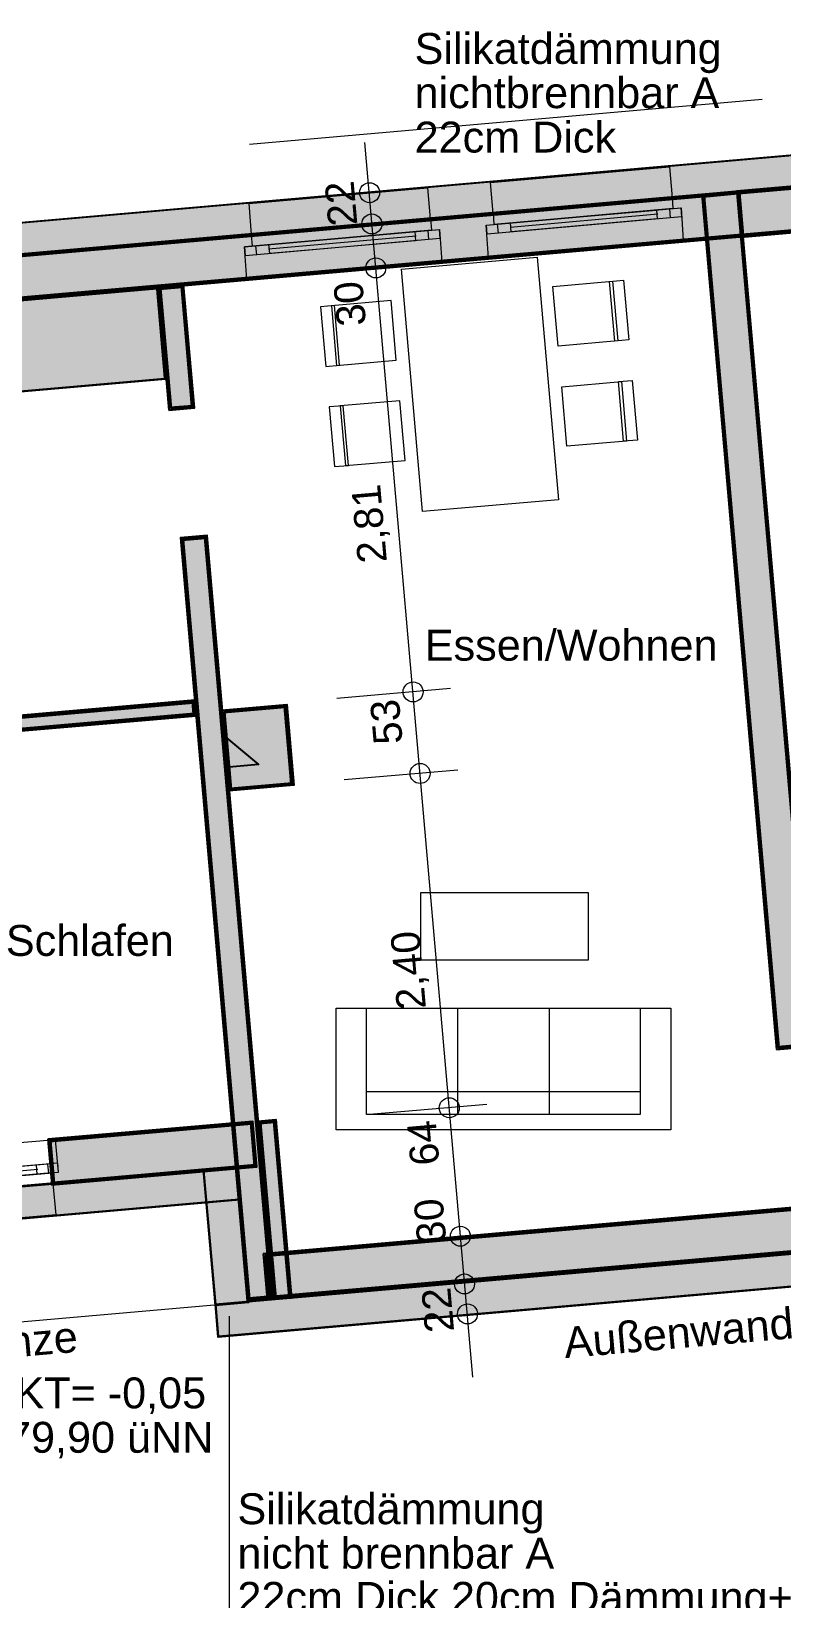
# Model space of a CAD drawing. Header units: millimetres. Extents: x 1001 to 41669, y -154 to 29734.
# Drawn here: x 21433 to 26367, y 6616 to 16925 of the extents above; entities that cross this region are included whole.
import ezdxf

# ---------------------------------------------------------------- set-up
doc = ezdxf.new("R2010")
doc.units = ezdxf.units.MM
doc.header["$LTSCALE"] = 50
doc.linetypes.add('PDF_67-7_67-7_0-0_0-0', pattern=[135.4, 67.7, -67.7, 0, 0])
for name, color, linetype in [('00_Wand_Bestand', 7, 'Continuous'), ('01_Daemmung_neu', 9, 'Continuous'), ('03_Sanitaer', 5, 'Continuous'), ('05_Linien_stark', 7, 'Continuous'), ('06_Linien_fein', 3, 'Continuous'), ('07_Bemassung', 6, 'Continuous'), ('10_Text', 7, 'Continuous')]:
    doc.layers.add(name, color=color, linetype=linetype)
doc.styles.add('PLAN', font='arial.ttf')

msp = doc.modelspace()

# ---------------------------------------------------------------- hatches: boundary and pattern name
at = {"layer": '00_Wand_Bestand'}
for points in [[(26072, 15873), (26098, 15572), (29282, 15851), (29255, 16152)], [(18583, 15217), (18609, 14918), (26115, 15575), (26089, 15874)], [(26333, 10228), (26580, 10250), (26088, 15874), (25841, 15853)], [(22337, 14433), (22505, 14448), (22434, 15260), (22266, 15245)], [(22853, 8576), (23027, 8591), (22588, 13609), (22414, 13594)], [(21281, 12418), (21290, 12317), (22517, 12424), (22508, 12525)], [(22686, 12460), (23112, 12498), (23159, 11966), (22733, 11929)], [(22733, 12085), (22716, 12279), (22927, 12102)], [(21542, 9638), (21568, 9338), (22916, 9456), (22890, 9755)], [(23144, 8593), (23026, 8583), (22923, 9757), (23041, 9767)], [(22957, 8884), (22983, 8586), (29649, 9169), (29623, 9468)]]:
    msp.add_hatch(color=7, dxfattribs=at).paths.add_polyline_path(points)
at = {"layer": '01_Daemmung_neu'}
for points in [[(29468, 16163), (18581, 15210), (18562, 15423), (29450, 16375)], [(22803, 9240), (18015, 8821), (17996, 9038), (22784, 9457)], [(22782, 9456), (22861, 8564), (22643, 8545), (22565, 9437)], [(30095, 8987), (22662, 8337), (22643, 8554), (30076, 9205)]]:
    msp.add_hatch(color=7, dxfattribs=at).paths.add_polyline_path(points)
at = {"layer": '03_Sanitaer', "transparency": 33554559}
msp.add_hatch(color=7, dxfattribs=at).paths.add_polyline_path([(22261, 15234), (18778, 14929), (18830, 14334), (22314, 14639)])

# ---------------------------------------------------------------- linework, layer by layer
at = {"layer": '00_Wand_Bestand'}
for points in [[(26072, 15873), (26098, 15572), (29282, 15851), (29255, 16152)], [(18583, 15217), (18609, 14918), (26115, 15575), (26089, 15874)], [(26333, 10228), (26580, 10250), (26088, 15874), (25841, 15853)], [(22337, 14433), (22505, 14448), (22434, 15260), (22266, 15245)], [(22853, 8576), (23027, 8591), (22588, 13609), (22414, 13594)], [(21281, 12418), (21290, 12317), (22517, 12424), (22508, 12525)], [(22686, 12460), (23112, 12498), (23159, 11966), (22733, 11929)], [(22733, 12085), (22716, 12279), (22927, 12102)], [(21542, 9638), (21568, 9338), (22916, 9456), (22890, 9755)], [(23144, 8593), (23026, 8583), (22923, 9757), (23041, 9767)], [(22957, 8884), (22983, 8586), (29649, 9169), (29623, 9468)]]:
    msp.add_lwpolyline(points, close=True, dxfattribs=at)
at = {"layer": '01_Daemmung_neu'}
for points in [[(29468, 16163), (18581, 15210), (18562, 15423), (29450, 16375)], [(22803, 9240), (18015, 8821), (17996, 9038), (22784, 9457)], [(22782, 9456), (22861, 8564), (22643, 8545), (22565, 9437)], [(30095, 8987), (22662, 8337), (22643, 8554), (30076, 9205)]]:
    msp.add_lwpolyline(points, close=True, dxfattribs=at)
at = {"layer": '03_Sanitaer'}
msp.add_lwpolyline([(22261, 15234), (18778, 14929), (18830, 14334), (22314, 14639)], close=True, dxfattribs=at)
at = {"layer": '05_Linien_stark', "lineweight": 15}
for p, q in [((24190, 12602), (23441, 12537)), ((24237, 12066), (23490, 12001)), ((24429, 9867), (23682, 9802)), ((22735, 6157), (22735, 8474))]:
    msp.add_line(p, q, dxfattribs=at)
at = {"layer": '05_Linien_stark', "lineweight": 50}
for points in [[(26084, 15863), (26109, 15585), (29269, 15861), (29245, 16139)], [(18595, 15207), (18619, 14931), (26103, 15585), (26078, 15862)], [(26343, 10241), (26568, 10261), (26078, 15862), (25853, 15842)], [(22347, 14446), (22493, 14458), (22424, 15247), (22278, 15234)], [(22863, 8588), (23014, 8601), (22577, 13597), (22426, 13583)], [(21294, 12407), (21300, 12329), (22504, 12435), (22497, 12513)], [(22699, 12450), (23102, 12485), (23146, 11976), (22743, 11941)], [(21554, 9627), (21579, 9350), (22904, 9466), (22880, 9743)], [(23132, 8604), (23036, 8595), (22935, 9747), (23031, 9755)], [(22969, 8874), (22993, 8598), (29636, 9179), (29612, 9455)]]:
    msp.add_lwpolyline(points, close=True, dxfattribs=at)
at = {"layer": '05_Linien_stark', "lineweight": 18}
for points in [[(25647, 15831), (24469, 15728), (24452, 15932), (25629, 16035)], [(24056, 15692), (22881, 15590), (22864, 15793), (24038, 15896)], [(22257, 15229), (18783, 14925), (18834, 14339), (22309, 14643)], [(22798, 9244), (18019, 8826), (18001, 9034), (22780, 9452)], [(22778, 9451), (22856, 8568), (22647, 8550), (22570, 9433)], [(21594, 9140), (20564, 9050), (20546, 9256), (21575, 9346)], [(30091, 8991), (22666, 8342), (22647, 8550), (30072, 9200)]]:
    msp.add_lwpolyline(points, close=True, dxfattribs=at)
at = {"layer": '05_Linien_stark', "lineweight": 20}
for points in [[(24471, 15729), (25647, 15833), (25652, 15760), (24476, 15655)], [(22881, 15587), (24058, 15691), (24063, 15617), (22887, 15513)], [(24424, 15650), (25705, 15764), (25720, 15549), (24439, 15436)], [(24425, 15651), (25704, 15764), (25709, 15705), (24430, 15592)], [(24499, 15658), (25630, 15758), (25634, 15699), (24504, 15598)], [(24584, 15665), (25544, 15750), (25548, 15691), (24589, 15606)], [(22834, 15508), (24116, 15622), (24131, 15407), (22850, 15293)], [(22836, 15509), (24115, 15622), (24119, 15563), (22840, 15449)], [(22910, 15515), (24041, 15615), (24045, 15556), (22915, 15456)], [(22995, 15523), (23955, 15608), (23959, 15548), (23000, 15463)], [(20495, 9325), (21612, 9421), (21591, 9635), (20474, 9539)], [(20496, 9325), (21612, 9421), (21606, 9480), (20491, 9384)], [(20545, 9255), (21574, 9343), (21566, 9417), (20537, 9328)], [(20561, 9330), (21547, 9415), (21541, 9474), (20555, 9389)], [(20635, 9337), (21472, 9409), (21466, 9468), (20630, 9396)]]:
    msp.add_lwpolyline(points, close=True, dxfattribs=at)
at = {"layer": '05_Linien_stark', "lineweight": 15}
msp.add_lwpolyline([(23995, 11260), (25094, 11260), (25094, 10816), (23995, 10816)], close=True, dxfattribs=at)
at = {"layer": '06_Linien_fein', "linetype": 'PDF_67-7_67-7_0-0_0-0', "lineweight": 9}
msp.add_line((16123, 15593), (29535, 16767), dxfattribs=at)
at = {"layer": '06_Linien_fein', "lineweight": 9}
for p, q in [((25552, 15722), (24582, 15635)), ((23963, 15579), (22993, 15493)), ((21475, 9438), (20628, 9365))]:
    msp.add_line(p, q, dxfattribs=at)
for points in [[(23866, 15361), (24760, 15439), (24899, 13844), (24006, 13766)], [(24863, 15247), (25255, 15282), (25290, 14889), (24897, 14855)], [(25235, 15280), (25327, 15288), (25361, 14896), (25270, 14888)], [(23798, 15154), (23406, 15120), (23440, 14728), (23832, 14762)], [(23426, 15122), (23334, 15114), (23369, 14721), (23460, 14729)], [(24921, 14588), (25313, 14623), (25347, 14230), (24955, 14196)], [(25293, 14621), (25384, 14629), (25419, 14237), (25327, 14229)], [(23483, 14463), (23392, 14455), (23426, 14062), (23518, 14070)], [(23855, 14495), (23463, 14461), (23498, 14069), (23890, 14103)], [(23437, 10500), (25637, 10500), (25637, 9700), (23437, 9700)], [(23637, 10500), (25437, 10500), (25437, 9800), (23637, 9800)], [(23637, 10500), (25437, 10500), (25437, 9950), (23637, 9950)], [(24237, 10500), (24837, 10500), (24837, 9800), (24237, 9800)]]:
    msp.add_lwpolyline(points, close=True, dxfattribs=at)
at = {"layer": '07_Bemassung', "lineweight": 15}
for p, q in [((24336, 8074), (23625, 16194)), ((16093, 7976), (35871, 9707))]:
    msp.add_line(p, q, dxfattribs=at)
at = {"layer": '07_Bemassung', "lineweight": 18}
msp.add_lwpolyline([(29463, 16167), (18585, 15215), (18567, 15419), (29446, 16371)], close=True, dxfattribs=at)
for centre in [(23657, 15864), (23672, 15658), (23698, 15369), (23943, 12580), (23989, 12044), (24181, 9845), (24254, 9000), (24281, 8686), (24301, 8489)]:
    msp.add_circle(centre, 65.8, dxfattribs=at)

# ---------------------------------------------------------------- texts
at = {"layer": '07_Bemassung', "style": 'PLAN'}
for s, p in [('22', (23577, 15653)), ('30', (23634, 14994)), ('2,81', (23771, 13436)), ('53', (23875, 12244)), ('2,40', (24028, 10499)), ('64', (24117, 9474)), ('30', (24162, 8961)), ('22', (24213, 8375))]:
    msp.add_text(s, height=190.5, rotation=95, dxfattribs=at).set_placement(p)
at = {"layer": '10_Text', "style": 'PLAN'}
for s, p in [('Silikatdämmung', (23953, 16711)), ('nichtbrennbar A', (23953, 16420)), ('22cm Dick', (23953, 16128)), ('Essen/Wohnen', (24020, 12786)), ('Schlafen', (21265, 10844)), ('OKT= -0,05', (21107, 7868)), ('+79,90 üNN', (21107, 7576)), ('Silikatdämmung', (22788, 7106)), ('nicht brennbar A', (22788, 6814)), ('22cm Dick 20cm Dämmung+Kleber+Putz', (22788, 6523))]:
    msp.add_text(s, height=203.2, dxfattribs=at).set_placement(p)
for s, p in [('Außenwand', (24943, 8198)), ('Grundstücksgrenze', (19293, 8026))]:
    msp.add_text(s, height=203.2, rotation=5, dxfattribs=at).set_placement(p)

doc.saveas('drawing.dxf')
